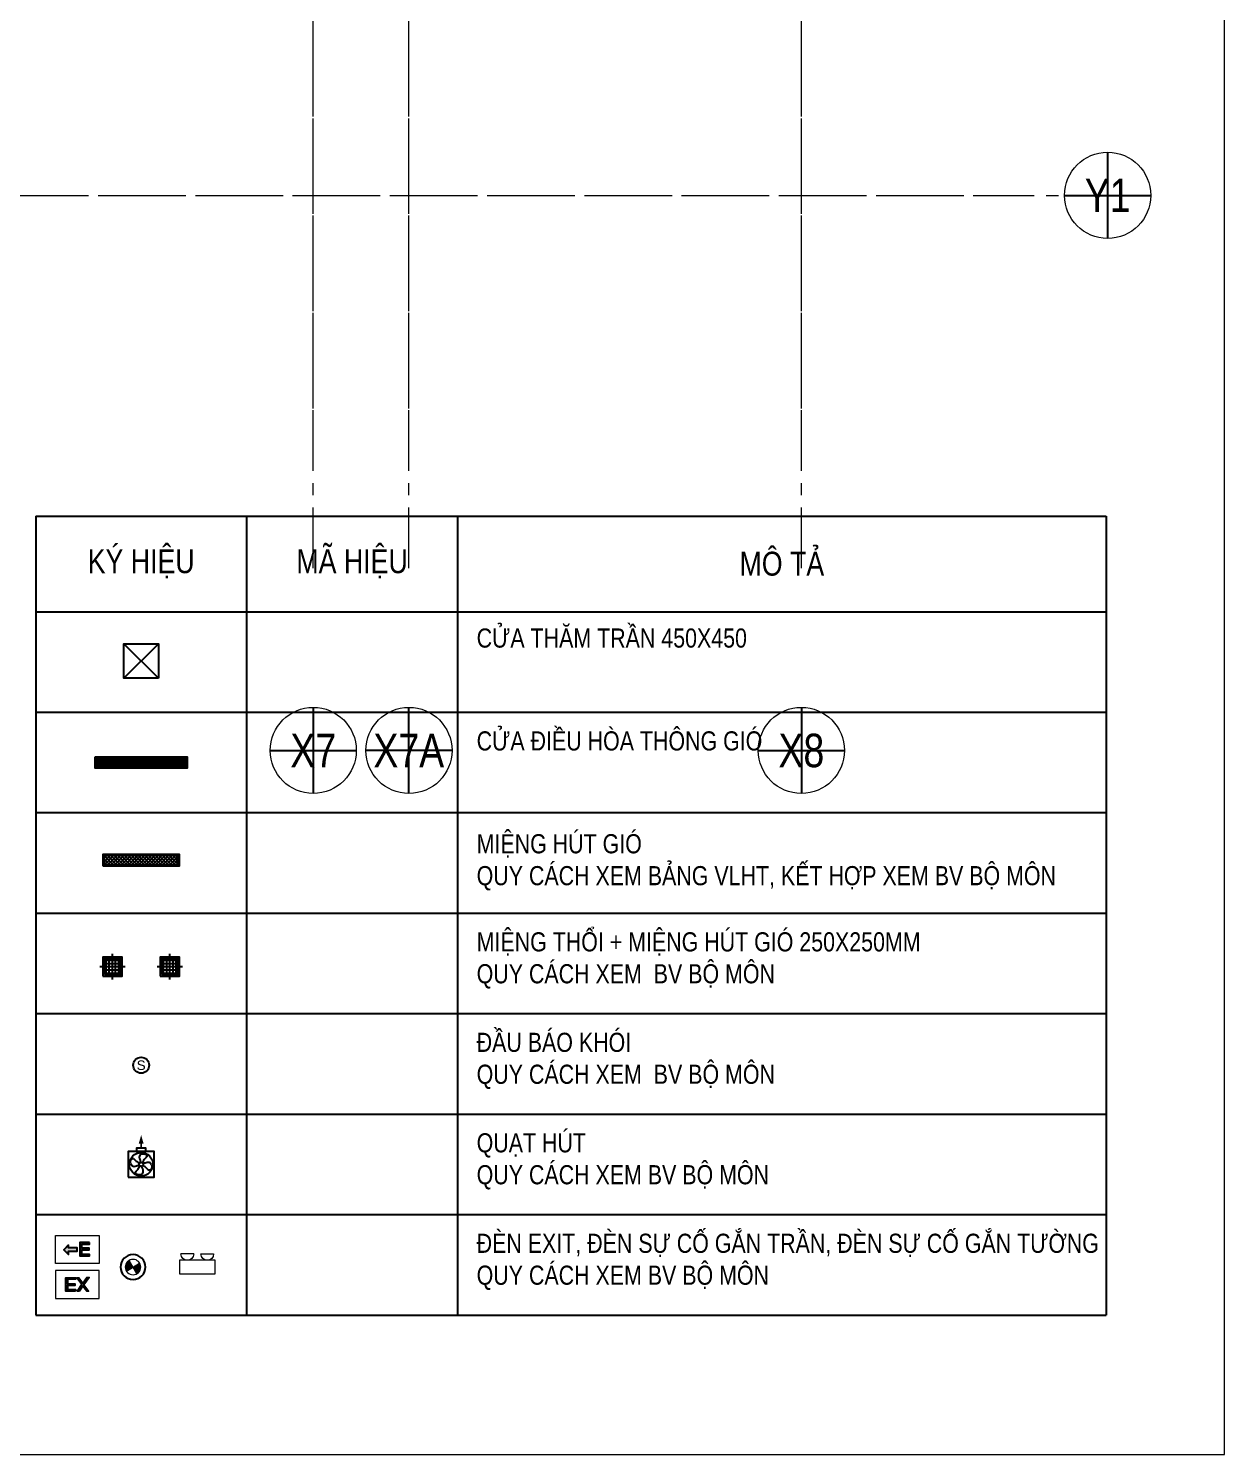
# Model space of a CAD drawing. Header units: millimetres. Extents: x -343543 to 400519, y -115663 to 104219.
# Drawn here: x -230929 to -218433, y -13156 to 1743 of the extents above; entities that cross this region are included whole.
import ezdxf
from ezdxf.enums import TextEntityAlignment as Align
from ezdxf.xclip import XClip

# ---------------------------------------------------------------- set-up
doc = ezdxf.new("R2010")
doc.units = ezdxf.units.MM
doc.header["$XCLIPFRAME"] = 0
doc.linetypes.add('XREF MAT BANG TUONG XAY$0$CENTER', pattern=[50.800000000000004, 31.75, -6.35, 6.35, -6.35])
doc.linetypes.add('Z2_MB SAN M$0$CONTINOUS', pattern=[0])
doc.layers.get('0').update_dxf_attribs({"color": 231, "lineweight": 0})
doc.layers.get('DefPoints').update_dxf_attribs({"color": 191})
for name, color, linetype, lineweight in [('1-INNO-E-Emergency', 1, 'EME', 5), ('A-CLNG', 157, 'Continuous', 25), ('A-SYMBOLS', 10, 'Continuous', 13), ('E-Emergency', 1, 'EME', 5), ('E-EX', 3, 'Continuous', 25), ('XREF MAT BANG TUONG XAY$0$00.xref_IKIGAI_Truc$0$A-SYMBOLS', 8, 'Continuous', 13), ('XREF MAT BANG TUONG XAY$0$A-GRID', 8, 'XREF MAT BANG TUONG XAY$0$CENTER', 15)]:
    doc.layers.add(name, color=color, linetype=linetype, lineweight=lineweight)
doc.layers.add('A-BaoChay', color=4, linetype='Continuous', lineweight=25, true_color=0x00ffff)
for name, color, linetype in [('A-TEXT', 255, 'Continuous'), ('AC - Fan', 4, 'Continuous'), ('AC - SAG', 160, 'Continuous'), ('INNO-GIOTHAI', 20, 'Continuous'), ('Z2_MB SAN M$0$INNO-THIET BI THONG GIO', 2, 'Continuous')]:
    doc.layers.add(name, color=color, linetype=linetype)
doc.layers.add('INNO-GIOTUOI', color=40, linetype='Continuous', true_color=0xffbf00)
doc.styles.add('LHP', font='arial.ttf')
doc.styles.add('ROMANSssss', font='vntimeh.shx', dxfattribs={"width": 0.7})
doc.styles.add('VTK_Arial', font='arial.ttf', dxfattribs={"width": 0.8})
doc.styles.add('XREF MAT BANG TUONG XAY$0$00.xref_IKIGAI_Truc$0$VTK_Arial_3.5 mm', font='arial.ttf', dxfattribs={"width": 0.8, "height": 3.5})
doc.linetypes.add('EME', pattern='A,2463.214661,-165.6529,["E",ROMANSssss,S=300,R=360,X=0,Y=-153.361507],-321.423057,2528.257516', length=5478.548134000001)

# ---------------------------------------------------------------- blocks, each defined once
blk = doc.blocks.new('*U131')
at = {"color": 8}
blk.add_circle((0, 0), 4.5, dxfattribs=at)
at = {"layer": 'DefPoints', "color": 8}
for p, q in [((2.755455298081545e-16, 4.5), (-8.266365894244633e-16, -4.5)), ((-4.5, 5.51091059616309e-16), (4.5, -1.102182119232618e-15))]:
    blk.add_line(p, q, dxfattribs=at)
at = {"color": 8, "style": 'XREF MAT BANG TUONG XAY$0$00.xref_IKIGAI_Truc$0$VTK_Arial_3.5 mm', "width": 0.8}
blk.add_attdef('X12', text='', height=3.5, dxfattribs=at).set_placement((0, 0), align=Align.MIDDLE_CENTER)
blk = doc.blocks.new('XREF MAT BANG TUONG XAY$0$00.xref_IKIGAI_Truc')
at = {"layer": 'XREF MAT BANG TUONG XAY$0$A-GRID', "color": 8, "ltscale": 20}
for points in [[(34900, -3895.000007497932), (34900, 22924.43548412589)], [(40000, -3895.000007497932), (40000, 22924.43548412589)], [(35900.00159898935, -3895.000007497932), (35900.00159898935, 10635.40719643389)], [(-2907.525181142613, 0), (42750.0013740146, 0)]]:
    blk.add_lwpolyline(points, dxfattribs=at)
at = {"layer": 'XREF MAT BANG TUONG XAY$0$00.xref_IKIGAI_Truc$0$A-SYMBOLS', "color": 8}
ref = blk.add_blockref('*U131', (43200.0013740146, 0), dxfattribs=dict(at, xscale=100, yscale=100, zscale=100))
ref.add_attrib('X12', 'Y1', dxfattribs={"layer": '0', "height": 350, "style": 'XREF MAT BANG TUONG XAY$0$00.xref_IKIGAI_Truc$0$VTK_Arial_3.5 mm', "width": 0.8}).set_placement((43200.0013740146, 0), align=Align.MIDDLE_CENTER)
ref = blk.add_blockref('*U131', (34900, -5800), dxfattribs=dict(at, xscale=100, yscale=100, zscale=100))
ref.add_attrib('X12', 'X7', dxfattribs={"layer": '0', "height": 350, "style": 'XREF MAT BANG TUONG XAY$0$00.xref_IKIGAI_Truc$0$VTK_Arial_3.5 mm', "width": 0.8}).set_placement((34900, -5800), align=Align.MIDDLE_CENTER)
ref = blk.add_blockref('*U131', (35900.00159898935, -5800), dxfattribs=dict(at, xscale=100, yscale=100, zscale=100, rotation=180))
ref.add_attrib('X12', 'X7A', dxfattribs={"layer": '0', "height": 350, "style": 'XREF MAT BANG TUONG XAY$0$00.xref_IKIGAI_Truc$0$VTK_Arial_3.5 mm', "width": 0.8}).set_placement((35898.28263582428, -5801.432469304229), align=Align.MIDDLE_CENTER)
ref = blk.add_blockref('*U131', (40000.00137401721, -5800), dxfattribs=dict(at, xscale=100, yscale=100, zscale=100))
ref.add_attrib('X12', 'X8', dxfattribs={"layer": '0', "height": 350, "style": 'XREF MAT BANG TUONG XAY$0$00.xref_IKIGAI_Truc$0$VTK_Arial_3.5 mm', "width": 0.8}).set_placement((40000.00137401721, -5800), align=Align.MIDDLE_CENTER)
blk = doc.blocks.new('XREF MAT BANG TUONG XAY$0$xref_IKIGAI_Cot')
at = {"layer": 'XREF MAT BANG TUONG XAY$0$A-GRID', "color": 8, "ltscale": 20}
for points in [[(34900, -3895.000007497932), (34900, 22924.43548412589)], [(40000, -3895.000007497932), (40000, 22924.43548412589)], [(35900.00159898935, -3895.000007497932), (35900.00159898935, 10635.40719643389)], [(-2907.525181142613, 0), (42750.0013740146, 0)]]:
    blk.add_lwpolyline(points, dxfattribs=at)
blk = doc.blocks.new('01.Xref _MB T1')
at = {"color": 8}
blk.add_lwpolyline([(-4979.15313814352, -13156.18578333045), (44420.84686185648, -13156.18578333045), (44420.84686185648, 26843.81421666955), (-4979.15313814352, 26843.81421666955)], close=True, dxfattribs=at)
blk.add_blockref('XREF MAT BANG TUONG XAY$0$00.xref_IKIGAI_Truc', (0.000109863918623887, 0), dxfattribs=at)
ref = blk.add_blockref('XREF MAT BANG TUONG XAY$0$xref_IKIGAI_Cot', (-0.009273172880057245, -1.075099498848431e-05), dxfattribs=at)
XClip(ref).set_block_clipping_path([(-1610.3425959282936, -2225.6693134198044), (41829.12952086335, 21555.881957526355)])
blk = doc.blocks.new('dau bao khoi')
blk.add_circle((-5.820766091346741e-11, -2.328306436538696e-10), 104)
at = {"layer": 'A-TEXT', "ltscale": 5, "style": 'LHP'}
blk.add_text('S', height=125, dxfattribs=at).set_placement((-5.820766091346741e-11, -2.328306436538696e-10), align=Align.MIDDLE_CENTER)
blk = doc.blocks.new('A$C14a1a84b')
blk.add_wipeout([(500.0000000000297, 74.99999999999967), (500.0000000000297, -74.99999999999862), (-500.0000000000027, -74.9999999999983), (-500.0000000000282, 75)]).dxf.layer = 'DefPoints'
at = {"linetype": 'Continuous'}
h = blk.add_hatch(dxfattribs=at)
h.set_pattern_fill('ANSI37', color=8, scale=10, angle=180, style=0)
h.set_pattern_definition([(225, (-61090.40515043223, 11245.25285470634), (22.45064030267288, -22.45064030267289), []), (314.9999999999999, (-61090.40515043223, 11245.25285470634), (22.45064030267289, 22.45064030267288), [])])
h.paths.add_polyline_path([(485, 60), (-484.9999999999991, 60), (-484.9999999999991, -60), (485, -60)])
at = {"color": 8, "linetype": 'Continuous'}
blk.add_lwpolyline([(500, 75), (-499.9999999999991, 75), (-499.9999999999991, -75), (500, -75)], close=True, dxfattribs=at)
at = {"linetype": 'Continuous'}
blk.add_lwpolyline([(485, 60), (-484.9999999999991, 60), (-484.9999999999991, -60), (485, -60)], close=True, dxfattribs=at)
blk = doc.blocks.new('A$C9c5a61fb')
blk.add_wipeout([(74.9999999999709, 600), (-75.0000000000008, 600), (-75.0000000000008, -600), (74.9999999999709, -600)]).dxf.layer = 'DefPoints'
at = {"linetype": 'Continuous'}
h = blk.add_hatch(dxfattribs=at)
h.set_pattern_fill('_USER', color=8, scale=20, angle=89.99999999999999, style=0, pattern_type=0)
h.set_pattern_definition([(90, (-62114.14206358278, -4511.656571222586), (-20, 1.224646799147353e-15), [])])
h.paths.add_polyline_path([(60, 585), (60, -585), (-60, -585), (-60, 585)])
at = {"color": 8, "linetype": 'Continuous'}
blk.add_lwpolyline([(75, 600), (75, -600), (-75, -600), (-75, 600)], close=True, dxfattribs=at)
at = {"linetype": 'Continuous'}
blk.add_lwpolyline([(60, 585), (60, -585), (-60, -585), (-60, 585)], close=True, dxfattribs=at)
blk = doc.blocks.new('CUA GIO HOI')
at = {"linetype": 'Continuous'}
for p, q in [((104.1666666666351, 83.33333333333212), (-104.1666666667043, 83.33333333333212)), ((104.1666666666351, 41.66666666666606), (-104.1666666666979, 41.66666666666606)), ((-83.3333333333403, 104.1666666666724), (-83.3333333333403, -104.1666666666852)), ((-41.66666666667425, 104.166666666677), (-41.66666666667425, -104.1666666666806)), ((-7.275957614183426e-12, 104.1666666666815), (-7.275957614183426e-12, -104.1666666666761)), ((41.66666666665969, 104.1666666666861), (41.66666666665969, -104.1666666666715)), ((83.33333333332575, 104.1666666666906), (83.33333333332575, -104.166666666667)), ((104.1666666666351, -9.094947017729282e-13), (-104.1666666666924, -9.094947017729282e-13)), ((104.1666666666351, -41.66666666666788), (-104.166666666687, -41.66666666666788)), ((104.1666666666351, -83.33333333333394), (-104.1666666666806, -83.33333333333394))]:
    blk.add_line(p, q, dxfattribs=at)
at = {"flags": 128}
for points in [[(166.6666666666351, 6.366462912410498e-12), (-166.6666666667079, -2.273736754432321e-11)], [(-5.002220859751105e-11, 166.6666666666779), (3.637978807091713e-11, -166.6666666666724)]]:
    blk.add_lwpolyline(points, dxfattribs=at)
for points in [[(124.99999999995, 125.0000000000209), (-125.00000000005, 124.9999999999918), (-124.9999999999636, -125.0000000000227), (125.0000000000364, -124.9999999999936)], [(104.166666666636, 104.1666666666924), (-104.166666666707, 104.1666666666706), (-104.1666666666206, -104.166666666687), (104.1666666666933, -104.1666666666652)]]:
    blk.add_lwpolyline(points, close=True, dxfattribs=at)
blk = doc.blocks.new('A$C27823762')
at = {"color": 10}
blk.add_lwpolyline([(-225, -225), (225, -225), (225, 225), (-225, 225)], close=True, dxfattribs=at)
blk.add_lwpolyline([(-225, 225), (225, -225), (225, 225), (-225, -225)], dxfattribs=at)
blk = doc.blocks.new('Z2_MB SAN M$0$Quat hut lap tran')
at = {"layer": 'Z2_MB SAN M$0$INNO-THIET BI THONG GIO', "color": 1, "linetype": 'Z2_MB SAN M$0$CONTINOUS'}
blk.add_lwpolyline([(0, 305.760818323397, 0, 50, 0), (0, 217.4601465083402, 0, 0, 0)], format="xyseb", dxfattribs=at)
blk.add_lwpolyline([(-50, 135.375), (50, 135.375), (50, 169.016966650961), (-50, 169.016966650961)], close=True, dxfattribs=at)
at = {"layer": 'Z2_MB SAN M$0$INNO-THIET BI THONG GIO', "color": 1, "linetype": 'Z2_MB SAN M$0$CONTINOUS', "const_width": 20}
blk.add_lwpolyline([(0, 217.4601465083402), (0, 181.1583053147579)], dxfattribs=at)
at = {"layer": 'Z2_MB SAN M$0$INNO-THIET BI THONG GIO', "color": 3, "linetype": 'Z2_MB SAN M$0$CONTINOUS'}
blk.add_lwpolyline([(-135.375, -135.375), (135.375, -135.375), (135.375, 135.375), (-135.375, 135.375)], close=True, dxfattribs=at)
at = {"layer": 'Z2_MB SAN M$0$INNO-THIET BI THONG GIO', "color": 8, "linetype": 'Z2_MB SAN M$0$CONTINOUS', "ltscale": 2.5}
blk.add_circle((0, 0), 123.12, dxfattribs=at)
at = {"layer": 'Z2_MB SAN M$0$INNO-THIET BI THONG GIO', "color": 8, "linetype": 'Z2_MB SAN M$0$CONTINOUS'}
blk.add_circle((0, 0), 21.120964201271, dxfattribs=at)
for points in [[(-108.2893323985452, 4.420690947608092), (-110.3566277498816, 33.51349255938549), (-91.37605103946993, 61.1370964367059), (-51.04189451228593, 34.7294389068964), (-16.32946858372889, 13.39565543619683)], [(-108.2893323985452, 4.420690947608092), (-103.3302330454549, -3.857249977835451), (-94.08756858397972, -15.68800698617706), (-49.38632639345597, -16.51450749586802), (-20.67868950480188, -3.857249977835451)], [(4.420690947608092, 108.2893323985627), (-3.857249977852915, 103.3302330454462), (-14.61869357863907, 94.23858299644199), (-14.61869357863907, 49.60673696617597), (-3.857249977852915, 20.67868950481061)], [(4.420690947608092, 108.2893323985627), (33.51349255938549, 110.3566277498728), (61.13709643668845, 91.37605103946993), (30.91038283697272, 48.78018830898215), (13.39565543617064, 16.32946858371142)], [(108.2893323985277, -4.420690947573166), (103.3302330454375, 3.857249977870377), (92.99544143490496, 15.71959015172906), (50.77760158831662, 16.5460906613851), (20.67868950478442, 3.857249977870377)], [(-4.420690947608092, -108.2893323985277), (-33.51349255938549, -110.3566277498728), (-61.13709643667972, -91.37605103943498), (-32.83034421114428, -49.57515380062396), (-13.39565543617064, -16.32946858371142)], [(-4.420690947608092, -108.2893323985277), (3.857249977861647, -103.3302330454462), (17.66553689227731, -92.55395066407507), (15.18213454836805, -46.26910361442714), (3.857249977861647, -20.67868950481061)], [(108.2893323985277, -4.420690947573166), (110.3566277498554, -33.51349255935056), (91.37605103946116, -61.13709643667099), (49.94976736321987, -33.04485472203233), (16.32946858372015, -13.39565543612698)]]:
    blk.add_spline(points, degree=3, dxfattribs=at)
blk = doc.blocks.new('den mat ech')
at = {"layer": 'E-Emergency'}
for p, q in [((-74.96254859678447, 416.4586033159867), (-341.4960547192022, 416.4586033159867)), ((74.96254859678447, 416.4586033159867), (341.4960547192022, 416.4586033159867))]:
    blk.add_line(p, q, dxfattribs=at)
at = {"layer": 'E-Emergency', "flags": 128}
blk.add_lwpolyline([(-374.812742984388, 283.1918502547778), (374.812742984388, 283.1918502547778), (374.812742984388, 0), (-374.812742984388, 0)], close=True, dxfattribs=at)
at = {"layer": 'E-Emergency'}
for centre, radius in [((-208.2293016579933, 416.4586033159867), 133.2667530611159), ((208.2293016579933, 416.4586033159867), 133.2667530611158)]:
    blk.add_arc(centre, radius, 180, 0, dxfattribs=at)
blk = doc.blocks.new('Den downligh su co')
at = {"layer": '1-INNO-E-Emergency'}
h = blk.add_hatch(color=1, dxfattribs=at)
h.dxf.hatch_style = 1
h.paths.add_polyline_path([(-51.26524163608701, 51.2652416361384), (0, 6.048139766789973e-11), (51.26524163605427, 51.2652416359947, 0.4142135623730951)])
h.paths.add_polyline_path([(0, 6.048139766789973e-11), (-51.26524163597423, -51.2652416358892, 0.4142135623730951), (51.26524163595604, -51.26524163603472)])
at = {"layer": '1-INNO-E-Emergency', "color": 1}
for points in [[(-51.26524163608701, 51.2652416361384), (51.26524163595604, -51.26524163603472)], [(-51.26524163597423, -51.2652416358892), (51.26524163605427, 51.2652416359947)]]:
    blk.add_lwpolyline(points, dxfattribs=at)
blk.add_circle((0, 6.048139766789973e-11), 72.50000000000001, dxfattribs=at)
at = {"layer": 'DefPoints', "ltscale": 5}
blk.add_circle((-1.818989403545856e-11, -1.227817847393453e-11), 117.174504947074, dxfattribs=at)
blk = doc.blocks.new('ĐÈN EXIT CHỈ HƯỚNG')
at = {"lineweight": 9}
h = blk.add_hatch(color=256, dxfattribs=at)
h.paths.add_polyline_path([(-17.85752142011006, -64.77139409304982), (78.32317535956281, -64.7713940929134), (78.32317535956281, -49.06634583673076), (-0.2562208072286012, -49.06634583673076), (-0.2562208072286012, -8.208244741890667), (73.32298667291252, -8.208244741890667), (73.32298667291252, 7.257816124663805), (-0.3139299895628938, 7.257816124663805), (-0.3139299895628938, 52.73265180657836), (78.32317535956463, 52.73265180657836), (78.32317535956463, 68.31413103752311), (-17.85752142025012, 68.31413103752311)])
h.paths.add_polyline_path([(-130.4791671877356, -43.07454820467137), (-130.5614100984294, -12.84783131063159), (-44.64380355062895, -12.84783131063159), (-44.64380355062895, 21.70467367458878), (-130.5614100984294, 21.70467367458878), (-130.5614100984294, 55.15167619593376), (-179.6334008433869, 6.079685450975376)])
blk.add_line((-44.64380355062895, 21.70467367458878), (-44.64380355062895, -12.84783131063159))
at = {"lineweight": 15, "flags": 128}
blk.add_lwpolyline([(173.1561964493703, -135.5858645323169), (173.1561964493721, 144.4427068962759), (-262.4438035506291, 144.4427068962759), (-262.44380355063, -135.5858645323151)], close=True, dxfattribs=at)
at = {"flags": 128}
for points in [[(-130.5614100984294, -42.99230529397937), (-179.6334008433869, 6.079685450975376), (-130.5614100984294, 55.15167619593376), (-130.5614100984294, 21.70467367458878), (-44.64380355062895, 21.70467367458878), (-44.64380355062895, -12.84783131063159), (-130.5614100984294, -12.84783131063159)], [(78.32317535942457, -64.77139409235315), (-17.85752142025012, -64.77139409235315), (-17.85752142025012, 68.31413103808154), (78.32317535942457, 68.31413103808154), (78.32317535942457, 52.73265180699855), (-0.3139299897029559, 52.73265180699855), (-0.3139299897029559, 7.257816125224053), (73.32298667277428, 7.257816125224053), (73.32298667277428, -8.208244741330418), (-0.2562208073668444, -8.208244741330418), (-0.2562208073668444, -49.06634583617051), (78.32317535942457, -49.06634583617051)]]:
    blk.add_lwpolyline(points, close=True, dxfattribs=at)
blk = doc.blocks.new('KH VIDIFI NHA XE_dwg_KH VIDIFI NHA XE_dwg_INNO_E_ĐÈN_EXIT THOÁT HIỂM1 - ELC_EmergencyExit-1904534-MẶT BẰNG ĐÈN EXIT_ SỰ CỐ TẦNG HẦM-2156726-DANH MỤC KÝ HIỆU SỬ DỤNG TRONG BẢN VẼ-2855094-KÍ HIỆU BẢN VẼ')
h = blk.add_hatch(color=256)
h.paths.add_polyline_path([(-75.0828018267388, 122.4647679806454), (-0.8938346137321789, 122.4647679806454), (-0.8938346137376358, 110.3506811714032), (-61.50604102338475, 110.3506811714032), (-61.50604102338475, 78.8347905197006), (-4.750729468415738, 78.83479051967441), (-4.750729468415738, 66.90504660067381), (-61.55055499322916, 66.90504660069126), (-61.5505549932499, 31.82803836123494), (-0.8938346137321789, 31.82803836123494), (-0.8938346137321789, 19.80926650252368), (-75.0828018267388, 19.80926650252368)], flags=0)
h.paths.add_polyline_path([(30.44400015858191, 122.4647679806454), (57.30498810860845, 84.10330158068098), (86.09258426815539, 122.3057319911022), (100.8495890451479, 122.3057319911022), (65.09337473229134, 73.92249936619481), (103.7643737604081, 19.78950301649748), (87.01056859349482, 19.78950301649748), (56.76870579526549, 62.97935909194929), (25.93886155636974, 19.80926650252368), (9.598364174844392, 19.80926650252368), (49.33373048672401, 73.3544921614317), (14.2638895655411, 122.4647679806454)], flags=0)
at = {"lineweight": 15, "flags": 128}
blk.add_lwpolyline([(181.7415535546679, 180.0874999999622), (181.7415535546679, -35.91250000004656), (-154.2584464453321, -35.91250000004656), (-154.2584464453321, 180.0874999999622)], close=True, dxfattribs=at)
at = {"flags": 128}
for points in [[(-0.8938346138937048, 122.4647679802351), (-75.08280182690142, 122.4647679802351), (-75.08280182690142, 19.80926650211332), (-0.8938346138937048, 19.80926650211332), (-0.8938346138937048, 31.82803836081585), (-61.55055499340269, 31.82803836081585), (-61.55055499340269, 66.90504660028091), (-4.75072946858163, 66.90504660028091), (-4.75072946858163, 78.83479051929025), (-61.50604102355501, 78.83479051929025), (-61.50604102355501, 110.3506811709929), (-0.8938346138937048, 110.3506811709929)], [(30.44400015842147, 122.4647679802351), (14.26388956537958, 122.4647679802351), (49.33373048656358, 73.35449216104753), (9.59836417468614, 19.80926650211332), (25.93886155621039, 19.80926650211332), (56.76870579509741, 62.9793590915564), (87.01056859332238, 19.78950301610458), (103.76437376024, 19.78950301610458), (65.09337473212217, 73.92249936581065), (100.8495890449787, 122.3057319907006), (86.0925842679906, 122.3057319907006), (57.30498810844474, 84.1033015802881)]]:
    blk.add_lwpolyline(points, close=True, dxfattribs=at)

msp = doc.modelspace()

# ---------------------------------------------------------------- block references
at = {"layer": 'A-SYMBOLS'}
msp.add_blockref('01.Xref _MB T1', (-262854.0247017712, 2.91038304567337e-11), dxfattribs=at)

# ---------------------------------------------------------------- next in the draw order: linework, layer by layer
at = {"layer": 'A-TEXT'}
for p, q in [((-230853.6590541782, -3350.383570458536), (-219668.7004987003, -3350.383570458536)), ((-230853.6590541782, -3350.383570458536), (-230853.6590541782, -11699.26942766635)), ((-228650.1367685446, -3350.383570458536), (-228650.1367685446, -11699.26942766635)), ((-226446.6144829111, -3350.383570458536), (-226446.6144829111, -11699.26942766635)), ((-219668.7004987003, -3350.383570458536), (-219668.7004987003, -11699.26942766635)), ((-230853.6590541782, -4350.383570458536), (-219668.7004987003, -4350.383570458536)), ((-230853.6590541782, -5400.224407202506), (-219668.7004987003, -5400.224407202506)), ((-230853.6590541782, -6450.06524394649), (-219668.7004987003, -6450.06524394649)), ((-230853.6590541782, -7499.90608069046), (-219668.7004987003, -7499.90608069046)), ((-230853.6590541782, -8549.74691743443), (-219668.7004987003, -8549.74691743443)), ((-230853.6590541782, -9599.587754178414), (-219668.7004987003, -9599.587754178414)), ((-230853.6590541782, -10649.42859092238), (-219668.7004987003, -10649.42859092238)), ((-230853.6590541782, -11699.26942766635), (-219668.7004987003, -11699.26942766635))]:
    msp.add_line(p, q, dxfattribs=at)

# ---------------------------------------------------------------- next in the draw order: block references
at = {"layer": '1-INNO-E-Emergency', "xscale": -1.112275862068966, "yscale": 1.112275862068966, "zscale": 1.112275862068966, "rotation": 255.7726182171235}
msp.add_blockref('Den downligh su co', (-229837.1479939241, -11198.26049683311), dxfattribs=at)
at = {"layer": 'A-BaoChay', "color": 1, "xscale": 0.8, "yscale": 0.8, "zscale": 0.8}
msp.add_blockref('dau bao khoi', (-229751.8979113614, -9089.060241672545), dxfattribs=at)
at = {"layer": 'A-CLNG', "xscale": -0.8, "yscale": 0.8, "zscale": 0.8}
msp.add_blockref('A$C27823762', (-229751.8979113614, -4864.776476324841), dxfattribs=at)
at = {"layer": 'AC - Fan', "ltscale": 500, "zscale": 7.999999999999997}
msp.add_blockref('Z2_MB SAN M$0$Quat hut lap tran', (-229751.8979113614, -10124.5081725504), dxfattribs=at)
at = {"layer": 'AC - SAG', "xscale": 0.8000000000000127, "yscale": 0.8000000000000127, "zscale": 0.8000000000000127, "rotation": 90}
msp.add_blockref('A$C9c5a61fb', (-229751.8979113614, -5925.14440720249), dxfattribs=at)
at = {"layer": 'E-Emergency', "xscale": -0.5, "yscale": 0.5, "zscale": 0.5}
msp.add_blockref('den mat ech', (-229165.5051878603, -11268.32557653678), dxfattribs=at)
at = {"layer": 'E-EX', "color": 3, "true_color": 0x00ff00, "xscale": -1.050000000000056, "yscale": 1.050000000000056, "zscale": 1.050000000000056, "rotation": 180}
msp.add_blockref('ĐÈN EXIT CHỈ HƯỚNG', (-230372.5735263767, -11010.11676375961), dxfattribs=at)
at = {"layer": 'E-EX', "extrusion": (0, 0, -1), "xscale": 1.361250000000003, "yscale": 1.361250000000003, "zscale": 1.361250000000003, "rotation": 180}
msp.add_blockref('KH VIDIFI NHA XE_dwg_KH VIDIFI NHA XE_dwg_INNO_E_ĐÈN_EXIT THOÁT HIỂM1 - ELC_EmergencyExit-1904534-MẶT BẰNG ĐÈN EXIT_ SỰ CỐ TẦNG HẦM-2156726-DANH MỤC KÝ HIỆU SỬ DỤNG TRONG BẢN VẼ-2855094-KÍ HIỆU BẢN VẼ', (230438.1552098812, -11281.77330389636), dxfattribs=at)
at = {"layer": 'INNO-GIOTHAI', "xscale": 0.8, "yscale": 0.8, "zscale": 0.8, "rotation": 180}
for name, p in [('A$C14a1a84b', (-229751.8979113614, -6946.199850585865)), ('CUA GIO HOI', (-229451.8979113614, -8058.876067047895))]:
    msp.add_blockref(name, p, dxfattribs=at)
at = {"layer": 'INNO-GIOTUOI', "ltscale": 2, "xscale": 0.8, "yscale": 0.8, "zscale": 0.8, "rotation": 180}
msp.add_blockref('CUA GIO HOI', (-230051.8979113614, -8058.876067047895), dxfattribs=at)

# ---------------------------------------------------------------- next in the draw order: texts
at = {"layer": 'A-TEXT', "style": 'VTK_Arial'}
for s, insert, char_height, width, attachment_point in [('KÝ HIỆU', (-229751.8979113614, -3850.383570458536), 250, 1803.522285633575, 5), ('MÃ HIỆU', (-227548.3756257279, -3850.383570458536), 250, 1803.522285633575, 5), ('MÔ TẢ', (-223057.6574908057, -3850.383570458536), 250, 6377.913984210821, 5), ('CỬA THĂM TRẦN 450X450', (-226246.6144829111, -4525.463152086551), 200, 6377.913984210821, 1), ('CỬA ĐIỀU HÒA THÔNG GIÓ', (-226246.6144829111, -5600.224407202506), 200, 6377.913984210821, 1), ('MIỆNG HÚT GIÓ\\PQUY CÁCH XEM BẢNG VLHT, KẾT HỢP XEM BV BỘ MÔN', (-226246.6144829111, -6674.985662318461), 200, 6377.913984210821, 1), ('MIỆNG THỔI + MIỆNG HÚT GIÓ 250X250MM\\PQUY CÁCH XEM  BV BỘ MÔN', (-226246.6144829111, -7699.90608069046), 200, 6377.913984210821, 1), ('ĐẦU BÁO KHÓI\\PQUY CÁCH XEM  BV BỘ MÔN', (-226246.6144829111, -8749.74691743443), 200, 6377.913984210821, 1), ('QUẠT HÚT \\PQUY CÁCH XEM BV BỘ MÔN', (-226246.6144829111, -9799.587754178414), 200, 6377.913984210821, 1), ('ĐÈN EXIT, ĐÈN SỰ CỐ GẮN TRẦN, ĐÈN SỰ CỐ GẮN TƯỜNG\\PQUY CÁCH XEM BV BỘ MÔN', (-226246.6144829111, -10849.42859092238), 200, 7062.201852624306, 1)]:
    msp.add_mtext(s, dxfattribs=dict(at, insert=insert, char_height=char_height, width=width, attachment_point=attachment_point))

doc.saveas('drawing.dxf')
